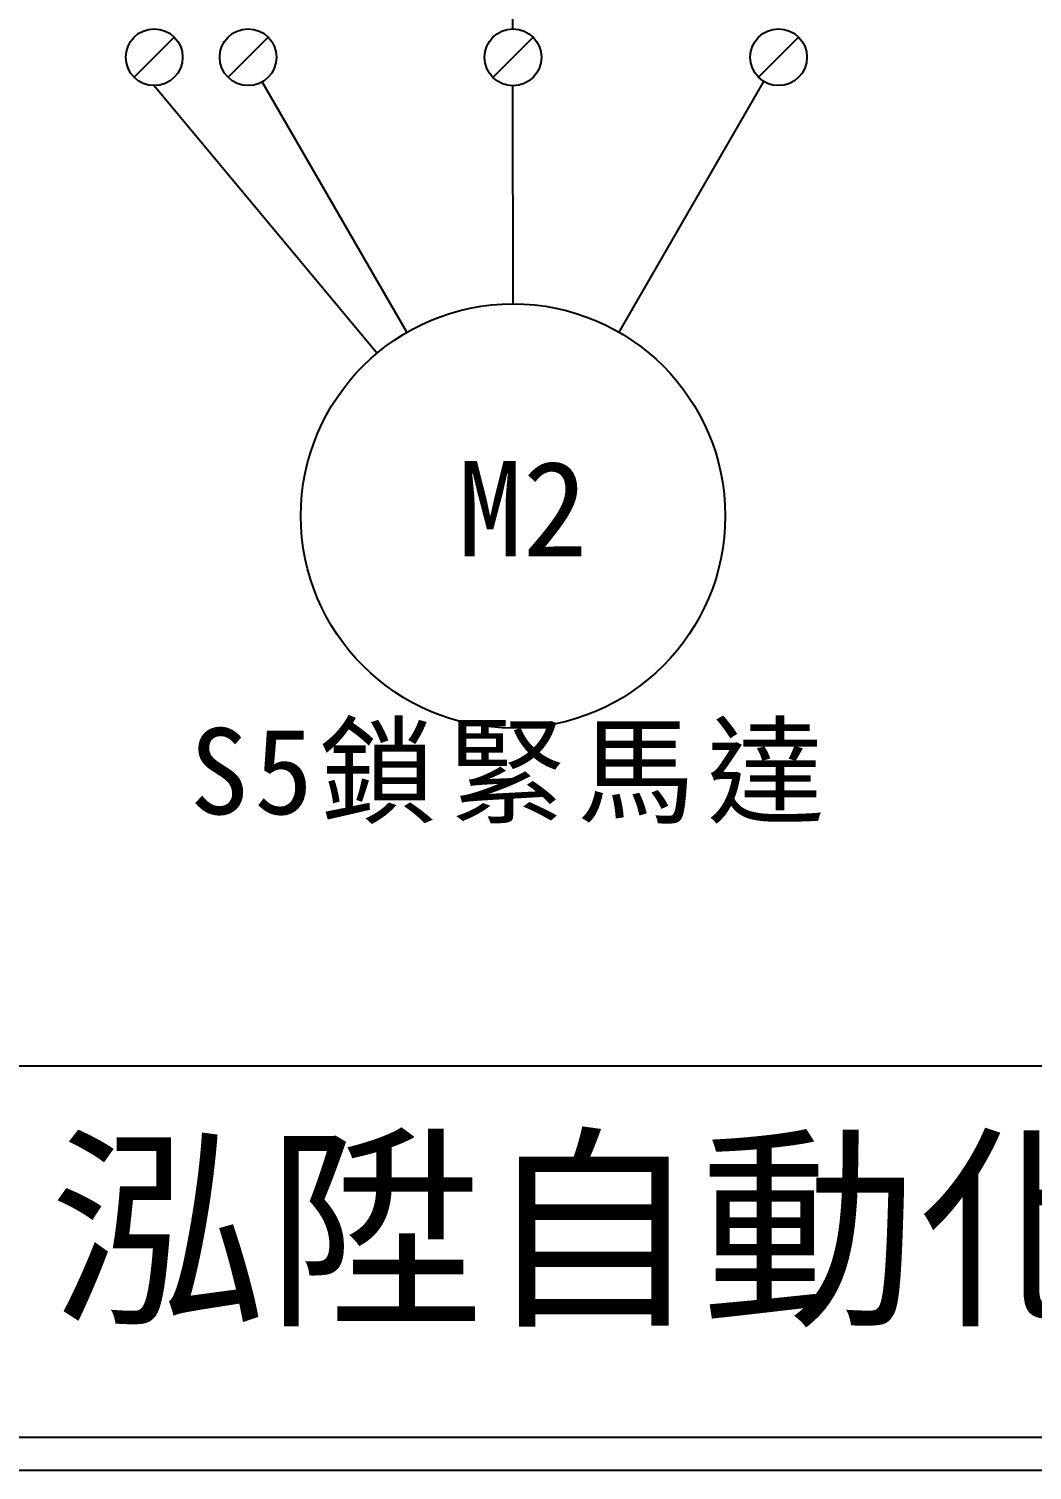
# Model space of a CAD drawing. Extents: x 10 to 297, y 3 to 207.
# Drawn here: x 47.8 to 85.7, y 3 to 57.4 of the extents above; entities that cross this region are included whole.
import ezdxf

# ---------------------------------------------------------------- set-up
doc = ezdxf.new("R2010")
doc.units = 0
doc.layers.get('0').update_dxf_attribs({"linetype": 'CONTINUOUS'})
doc.layers.add('圖框層', color=7, linetype='CONTINUOUS')
doc.layers.add('標尺寸層', color=3, linetype='CONTINUOUS')
doc.styles.add('STSL', font='KAIU.TTF')
doc.styles.add('標楷體', font='KAIU.TTF')

msp = doc.modelspace()

# ---------------------------------------------------------------- linework, layer by layer
for p, q in [((53.314, 57.047), (51.8, 55.532)), ((56.855, 57.047), (55.34, 55.532)), ((66.84, 57.043), (65.326, 55.529)), ((76.855, 57.047), (75.34, 55.532)), ((62.086, 45.917), (56.633, 55.362)), ((70.086, 45.917), (75.545, 55.372))]:
    msp.add_line(p, q)
for centre, radius in [((52.557, 56.29), 1.071), ((56.098, 56.29), 1.071), ((66.083, 56.286), 1.071), ((76.098, 56.29), 1.071), ((66.086, 38.989), 8)]:
    msp.add_circle(centre, radius)
at = {"layer": '圖框層', "color": 7}
for p, q in [((11.25, 18.25), (295.75, 18.25)), ((11.25, 4.25), (295.75, 4.25)), ((10, 3), (297, 3))]:
    msp.add_line(p, q, dxfattribs=at)
at = {"layer": '標尺寸層', "color": 7}
for p, q in [((66.083, 57.357), (66.078, 70.426)), ((52.557, 55.219), (60.964, 45.134)), ((66.086, 46.989), (66.083, 55.215))]:
    msp.add_line(p, q, dxfattribs=at)

# ---------------------------------------------------------------- texts
at = {"color": 0, "insert": (66.086, 30.989), "char_height": 3.25, "width": 24.14544, "attachment_point": 2, "style": '標楷體'}
msp.add_mtext('{\\T1.1;S5鎖緊馬達}', dxfattribs=at)
at = {"layer": '圖框層', "color": 4, "style": 'STSL'}
for s, height, p in [('M2', 3.6, (64.002, 37.466)), ('泓陞自動化科技有限公司', 6, (48.604, 9.076))]:
    msp.add_text(s, height=height, dxfattribs=at).set_placement(p)

doc.saveas('drawing.dxf')
